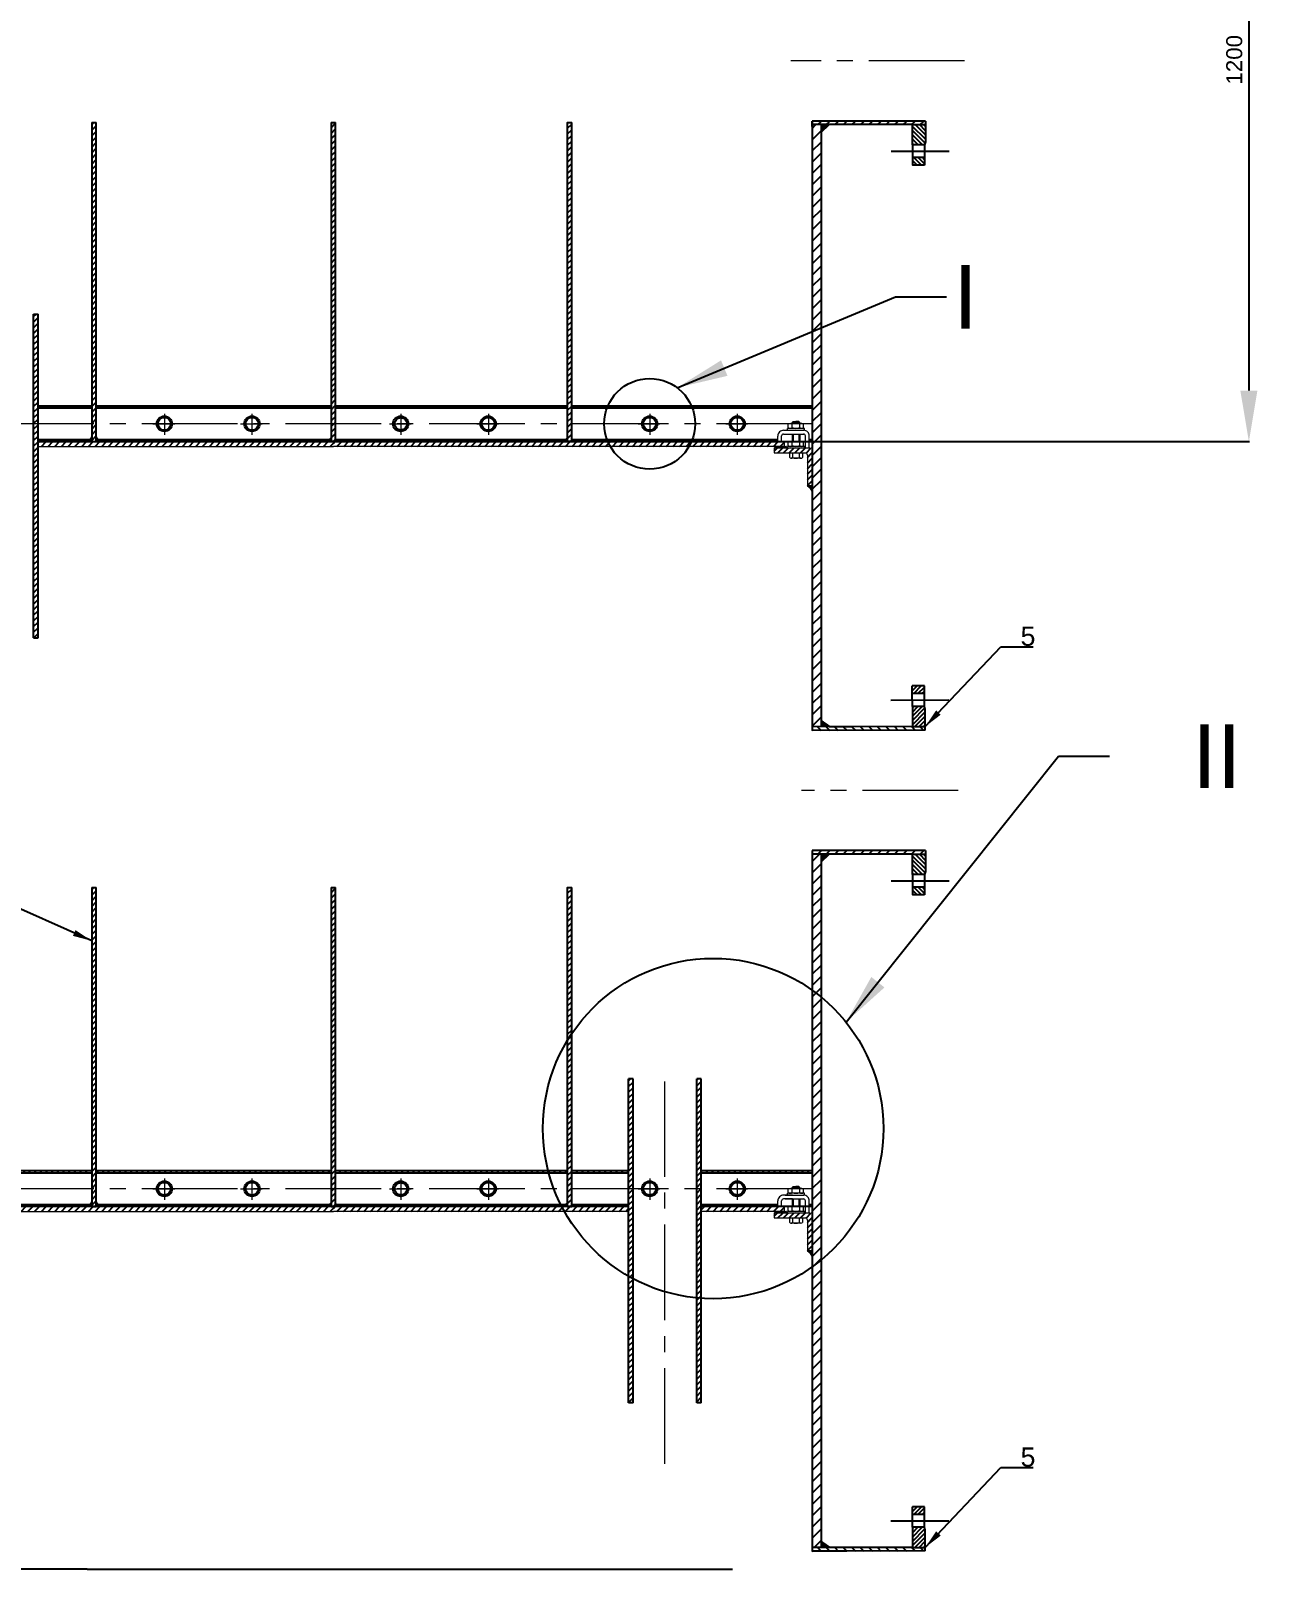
# Model space of a CAD drawing. Header units: inches. Extents: x 102447 to 288095, y 37526 to 105682.
# Drawn here: x 131562 to 133513, y 84221 to 86632 of the extents above; entities that cross this region are included whole.
import ezdxf

# ---------------------------------------------------------------- set-up
doc = ezdxf.new("R2010")
doc.units = ezdxf.units.IN
doc.header["$LTSCALE"] = 200
doc.header["$MEASUREMENT"] = 0
doc.linetypes.add('ACAD_ISO04W100', pattern=[30, 24, -3, 0, -3])
doc.linetypes.add('CENTER2', pattern=[1.125, 0.75, -0.125, 0.125, -0.125])
for name, color, linetype in [('d', 6, 'Continuous'), ('EQUIP', 3, 'Continuous'), ('Layer1', 5, 'ACAD_ISO04W100')]:
    doc.layers.add(name, color=color, linetype=linetype)
for name, color, linetype, lineweight in [('KI HIEU', 40, 'Continuous', 25), ('name', 80, 'Continuous', 25), ('tam', 211, 'CENTER2', 18)]:
    doc.layers.add(name, color=color, linetype=linetype, lineweight=lineweight)
doc.styles.get("Standard").update_dxf_attribs({"font": 'Font - TrueType - Arial.ttf'})
doc.dimstyles.new('ISO-25', dxfattribs={"dimtxt": 100, "dimasz": 80, "dimexe": 1.25, "dimexo": 0.625, "dimgap": 10, "dimtad": 1, "dimtoh": 1, "dimdec": 0, "dimtxsty": 'Standard', "dimcen": 2.5, "dimadec": 0, "dimazin": 0, "dimtfac": 1, "dimtdec": 0, "dimtmove": 0, "dimatfit": 3, "dimfxl": 1, "dimarcsym": 0})
doc.dimstyles.get("Standard").update_dxf_attribs({"dimtxt": 30, "dimasz": 30, "dimexe": 0.18, "dimexo": 0.0625, "dimgap": 1, "dimtad": 1, "dimtoh": 1, "dimdec": 0, "dimzin": 0, "dimdsep": 46, "dimtxsty": 'Standard', "dimcen": 0.09, "dimadec": 0, "dimazin": 0, "dimtfac": 1, "dimtdec": 0, "dimtofl": 0, "dimtmove": 0, "dimatfit": 3, "dimfxl": 1, "dimtolj": 1, "dimtzin": 0, "dimarcsym": 0})
pattern_1 = [(45, (80692.938, 69231.912), (-5.2614979, 5.2614979), [])]
pattern_2 = [(45, (80692.938, 68032.984), (-5.2614979, 5.2614979), [])]
pattern_3 = [(45, (-22867.8104, 1152.9185), (-4.41941738, 4.41941738), [])]
pattern_4 = [(315, (117763.874, 130060.0634), (3.3410512, 3.3410512), [])]
pattern_5 = [(315, (117763.838, 128916.481), (3.3410512, 3.3410512), [])]
pattern_6 = [(45.138745, (117869.16, 41929.5117), (3.34913193, -3.33295084), [])]
pattern_7 = [(45.138745, (117869.204, 40643.0016), (3.34913193, -3.33295084), [])]

# ---------------------------------------------------------------- blocks, each defined once
blk = doc.blocks.new('*D58')
at = {"color": 0, "lineweight": -2, "transparency": 16777216}
for p, q in [((132709.2, 87185), (133471, 87185)), ((133469.8, 87105), (133469.8, 86068)), ((132686.4, 85988), (133471, 85988))]:
    blk.add_line(p, q, dxfattribs=at)
at = {"color": 0, "transparency": 16777216}
for points in [[(133456.4, 87105), (133483.1, 87105), (133469.8, 87185)], [(133456.4, 86068), (133483.1, 86068), (133469.8, 85988)]]:
    blk.add_solid(points, dxfattribs=at)
at = {"layer": 'Defpoints', "color": 0, "transparency": 16777216}
for p in [(132708.6, 87185), (132685.8, 85988), (133469.8, 85988)]:
    blk.add_point(p, dxfattribs=at)
at = {"color": 0, "transparency": 16777216, "insert": (133447, 86586.5), "char_height": 100, "attachment_point": 5, "rotation": 90}
blk.add_mtext('{\\H0.25x;1200}', dxfattribs=at)
blk = doc.blocks.new('*D80')
at = {"layer": 'Defpoints', "color": 0, "transparency": 16777216}
for p in [(130614.5, 90011.5), (131933.4, 90011.5), (131271.5, 82674.2)]:
    blk.add_point(p, dxfattribs=at)
at = {"layer": 'EQUIP', "color": 0, "lineweight": -2, "transparency": 16777216}
for p, q in [((131933.3, 90011.5), (130614.3, 90011.5)), ((130614.5, 82704.2), (130614.5, 89981.5)), ((131271.4, 82674.2), (130614.3, 82674.2))]:
    blk.add_line(p, q, dxfattribs=at)
at = {"layer": 'EQUIP', "color": 0, "transparency": 16777216}
for points in [[(130609.5, 89981.5), (130619.5, 89981.5), (130614.5, 90011.5)], [(130609.5, 82704.2), (130619.5, 82704.2), (130614.5, 82674.2)]]:
    blk.add_solid(points, dxfattribs=at)
at = {"layer": 'EQUIP', "color": 0, "transparency": 16777216, "insert": (130598.2, 86342.8), "char_height": 30, "attachment_point": 5, "rotation": 90}
blk.add_mtext('\\A1;7000', dxfattribs=at)

msp = doc.modelspace()

# ---------------------------------------------------------------- hatches: boundary and pattern name
h = msp.add_hatch()
h.set_pattern_fill('ANSI31', color=256, scale=50)
h.set_pattern_definition(pattern_3)
h.paths.add_polyline_path([(131573, 88483.4), (131573, 88691), (131566, 88691), (131566, 88083.5), (131573, 88083.5)])
h.paths.add_polyline_path([(131466, 88691), (131459, 88691), (131459, 88083.5), (131466, 88083.5)])
h.paths.add_polyline_path([(132505, 87220.4), (132498, 87220.4), (132498, 86885), (132505, 86885)])
h.paths.add_polyline_path([(132612, 87220.4), (132605, 87220.4), (132605, 86885), (132612, 86885)])
h.paths.add_polyline_path([(131573, 86015.9), (131566, 86015.9), (131566, 85680.6), (131573, 85680.6)])
h.paths.add_polyline_path([(131466, 86015.9), (131459, 86015.9), (131459, 85680.6), (131466, 85680.6)])
h.paths.add_polyline_path([(132505, 84817), (132498, 84817), (132498, 84709.8, 0.008634), (132505, 84707.7)])
h.paths.add_polyline_path([(132612, 84817), (132605, 84817), (132605, 84704.3, 0.008482), (132612, 84705.9)])
h.paths.add_polyline_path([(132612, 84705.9, -0.008482), (132605, 84704.3), (132605, 84481.6), (132612, 84481.6)])
h.paths.add_polyline_path([(132505, 84707.7, -0.008634), (132498, 84709.8), (132498, 84481.6), (132505, 84481.6)])
h.paths.add_polyline_path([(131466, 86188), (131459, 86188), (131459, 86015.9), (131466, 86015.9)])
h.paths.add_polyline_path([(131573, 86188), (131566, 86188), (131566, 86015.9), (131573, 86015.9)])
h.paths.add_polyline_path([(132612, 84989.1), (132605, 84989.1), (132605, 84817), (132612, 84817)])
h.paths.add_polyline_path([(132505, 84989.1), (132498, 84989.1), (132498, 84817), (132505, 84817)])
h.paths.add_polyline_path([(132505, 87392.5), (132498, 87392.5), (132498, 87220.4), (132505, 87220.4)])
h.paths.add_polyline_path([(132612, 87392.5), (132605, 87392.5), (132605, 87220.4), (132612, 87220.4)])
h = msp.add_hatch()
h.set_pattern_fill('ANSI31', color=256, scale=100)
h.set_pattern_definition([(45, (238.674, 0), (-8.8388348, 8.8388348), [])])
edge = h.paths.add_edge_path()
edge.add_ellipse((132035.5, 83524.4), major_axis=(-764, 0), ratio=0.459033, start_angle=93.0217, end_angle=158.1054)
edge.add_ellipse((132035.5, 83524.4), major_axis=(-764, 0), ratio=0.459033, start_angle=158.1054, end_angle=180)
edge.add_line((132799.6, 83524.4), (132799.6, 83577.8))
edge.add_line((132799.6, 83577.8), (132785.5, 83577.8))
edge.add_line((132785.5, 83577.8), (132785.5, 83524.4))
edge.add_ellipse((132035.5, 83524.4), major_axis=(-750, 0), ratio=0.448936, start_angle=93.0815, end_angle=180, ccw=False)
edge.add_line((132075.8, 83188.2), (132075.8, 83174.2))
edge = h.paths.add_edge_path()
edge.add_ellipse((132035.5, 83524.4), major_axis=(-750, 0), ratio=0.448936, start_angle=0, end_angle=86.9185, ccw=False)
edge.add_line((131285.4, 83524.4), (131285.4, 83577.8))
edge.add_line((131285.4, 83577.8), (131271.5, 83577.8))
edge.add_line((131271.5, 83577.8), (131271.5, 83524.4))
edge.add_ellipse((132035.5, 83524.4), major_axis=(-764, 0), ratio=0.459033, start_angle=0, end_angle=21.8946)
edge.add_ellipse((132035.5, 83524.4), major_axis=(-764, 0), ratio=0.459033, start_angle=21.8946, end_angle=54.7411)
edge.add_ellipse((132035.5, 83524.4), major_axis=(-764, 0), ratio=0.459033, start_angle=54.7411, end_angle=86.9717)
edge.add_line((131995.2, 83174.2), (131995.2, 83188.2))
h.paths.add_polyline_path([(132799.6, 84054.7), (132785.5, 84054.7), (132785.5, 83619.4), (132785.5, 83585.2), (132799.6, 83585.2)])
h.paths.add_polyline_path([(131285.4, 84789.1), (131271.5, 84789.1), (131271.5, 84260.8), (131285.4, 84260.8)])
edge = h.paths.add_edge_path()
edge.add_arc((132630.5, 84911.4), 266.7, 305.5366, 309.3315, ccw=False)
edge.add_line((132785.5, 84694.4), (132785.5, 84254.5))
edge.add_line((132785.5, 84254.5), (132799.6, 84254.6))
edge.add_line((132799.6, 84254.6), (132799.6, 84705.1))
edge = h.paths.add_edge_path()
edge.add_arc((132630.5, 84911.4), 266.7, 50.6685, 54.4588)
edge.add_line((132785.6, 85128.5), (132785.5, 84694.4))
edge.add_arc((132630.5, 84911.4), 266.7, 305.5366, 309.3315)
edge.add_line((132799.6, 84705.1), (132799.6, 85117.7))
edge = h.paths.add_edge_path()
edge.add_line((132799.6, 85341.2), (132785.6, 85341.2))
edge.add_line((132785.6, 85341.2), (132785.6, 85128.5))
edge.add_arc((132630.5, 84911.4), 266.7, 50.6685, 54.4588, ccw=False)
edge.add_line((132799.6, 85117.7), (132799.6, 85341.2))
h.paths.add_polyline_path([(132799.6, 86484.8), (132785.6, 86484.8), (132785.6, 85541), (132799.6, 85541.1)])
h.paths.add_polyline_path([(131285.4, 85988), (131271.5, 85988), (131271.5, 84844.9), (131285.4, 84844.9)])
h.paths.add_polyline_path([(131285.4, 87192.5), (131271.5, 87192.5), (131271.5, 86043.8), (131285.4, 86043.8)])
h.paths.add_polyline_path([(131271.5, 83689.8), (131285.4, 83689.8), (131285.4, 83710.8), (131271.5, 83710.8)])
h.paths.add_polyline_path([(131285.4, 83609.2), (131271.5, 83609.2), (131271.5, 83585.2), (131285.4, 83585.2)])
h.paths.add_polyline_path([(131271.5, 84232.4), (131285.4, 84232.4), (131285.4, 84260.8), (131271.5, 84260.8)])
h.paths.add_polyline_path([(131285.4, 84169.4), (131271.5, 84169.4), (131271.5, 83710.8), (131285.4, 83710.8)])
h = msp.add_hatch()
h.set_pattern_fill('ANSI31', color=6, scale=50)
h.set_pattern_definition([(45, (-22867.8104, -51.546), (-4.41941738, 4.41941738), [])])
h.paths.add_polyline_path([(132409, 86488), (132402, 86488), (132402, 85988), (132409, 85988)])
h.paths.add_polyline_path([(132039.1, 86488), (132032.1, 86488), (132032.1, 85988), (132039.1, 85988)])
h.paths.add_polyline_path([(131664, 86488), (131657, 86488), (131657, 85988), (131664, 85988)])
at = {"linetype": 'Continuous'}
for points in [[(132799.7, 86473.2), (132812.5, 86484.8), (132799.6, 86484.8)], [(132799.6, 85552.5), (132799.5, 85541.1), (132816.2, 85541)], [(132799.6, 85329.6), (132812.5, 85341.2), (132799.5, 85341.2)], [(132799.7, 84266), (132799.6, 84254.6), (132816.2, 84254.5)]]:
    msp.add_hatch(color=0, dxfattribs=at).paths.add_polyline_path(points)
h = msp.add_hatch()
h.set_pattern_fill('ANSI31', color=3, scale=50)
h.set_pattern_definition(pattern_3)
h.paths.add_polyline_path([(131162.4, 85988), (131147.5, 85988), (131147.5, 85966.3), (131148.7, 85961.3), (131162.4, 85961.3)])
h.paths.add_polyline_path([(131162.4, 85946.5), (131148.7, 85946.5), (131148.7, 85935.3), (131162.4, 85935.3)])
h.paths.add_polyline_path([(131162.4, 86096.5), (131148.7, 86096.5), (131148.7, 86085.4), (131162.4, 86085.4)])
h.paths.add_polyline_path([(131162.4, 86070.5), (131148.7, 86070.5), (131147.5, 86065.5), (131147.5, 86043.8), (131162.4, 86043.8)])
h.paths.add_polyline_path([(131459, 86043.8), (131162.4, 86043.8), (131147.5, 86043.8), (131147.5, 86040.7), (131459, 86040.7)])
h.paths.add_polyline_path([(131290, 85991.1), (131147.5, 85991.1), (131147.5, 85988), (131162.4, 85988), (131290, 85988)])
h.paths.add_polyline_path([(131459, 85991.1), (131339.3, 85991.1), (131339.3, 85988), (131459, 85988)])
h.paths.add_polyline_path([(131657, 86043.8), (131573, 86043.8), (131573, 86040.7), (131657, 86040.7)])
h.paths.add_polyline_path([(131654.1, 85991.1), (131573, 85991.1), (131573, 85988), (131649.3, 85988, 0.1066)])
h.paths.add_polyline_path([(132032.1, 86043.8), (131664, 86043.8), (131664, 86040.7), (132032.1, 86040.7)])
h.paths.add_polyline_path([(132032.1, 85991.1), (131666.9, 85991.1, 0.1066), (131671.7, 85988), (132032.1, 85988)])
h.paths.add_polyline_path([(132402, 86043.8), (132039.1, 86043.8), (132039.1, 86040.7), (132402, 86040.7)])
h.paths.add_polyline_path([(132402, 85991.1), (132039.1, 85991.1), (132039.1, 85988), (132402, 85988)])
h.paths.add_polyline_path([(132596.5, 86043.8), (132465.8, 86043.8, 0.011746), (132464.5, 86040.7), (132597.7, 86040.7, 0.011746)])
h.paths.add_polyline_path([(132465.8, 86043.8), (132409, 86043.8), (132409, 86040.7), (132464.5, 86040.7, -0.011746)])
h.paths.add_polyline_path([(132785.6, 86043.8), (132612, 86043.8), (132596.5, 86043.8, -0.011746), (132597.7, 86040.7), (132612, 86040.7), (132785.6, 86040.7)])
h.paths.add_polyline_path([(132731.9, 85991.1), (132597.7, 85991.1, -0.011746), (132596.5, 85988), (132731.9, 85988)])
h.paths.add_polyline_path([(132597.7, 85991.1), (132498, 85991.1), (132464.5, 85991.1, 0.011746), (132465.8, 85988), (132596.5, 85988, 0.011746)])
h.paths.add_polyline_path([(132464.5, 85991.1), (132409, 85991.1), (132409, 85988), (132465.8, 85988, -0.011746)])
h.paths.add_polyline_path([(132785.6, 85991.1), (132781.1, 85991.1), (132781.1, 85988), (132785.6, 85988)])
h.paths.add_polyline_path([(132785.6, 84844.9), (132762.7, 84844.9, -0.00387), (132761.7, 84841.8), (132785.6, 84841.8)])
h.paths.add_polyline_path([(132762.7, 84844.9), (132612, 84844.9), (132612, 84841.8), (132761.7, 84841.8, 0.00387)])
h.paths.add_polyline_path([(132785.6, 84792.2), (132781.1, 84792.2), (132781.1, 84789.1), (132785.6, 84789.1)])
h.paths.add_polyline_path([(132731.9, 84792.2), (132612, 84792.2), (132612, 84789.1), (132731.9, 84789.1)])
h.paths.add_polyline_path([(132498, 84844.9), (132409, 84844.9), (132409, 84841.8), (132498, 84841.8)])
h.paths.add_polyline_path([(132498, 84792.2), (132409, 84792.2), (132409, 84789.1), (132498, 84789.1)])
h.paths.add_polyline_path([(132402, 84792.2), (132387.2, 84792.2, 0.004464), (132389.4, 84789.1), (132402, 84789.1)])
h.paths.add_polyline_path([(132402, 84844.9), (132361.2, 84844.9, 0.00387), (132362.2, 84841.8), (132402, 84841.8)])
h.paths.add_polyline_path([(132361.2, 84844.9), (132039.1, 84844.9), (132039.1, 84841.8), (132362.2, 84841.8, -0.00387)])
h.paths.add_polyline_path([(132387.2, 84792.2), (132039.1, 84792.2), (132039.1, 84789.1), (132389.4, 84789.1, -0.004464)])
h.paths.add_polyline_path([(132032.1, 84844.9), (131664, 84844.9), (131664, 84841.8), (132032.1, 84841.8)])
h.paths.add_polyline_path([(132032.1, 84792.2), (131666.9, 84792.2, 0.1066), (131671.7, 84789.1), (132032.1, 84789.1)])
h.paths.add_polyline_path([(131657, 84844.9), (131162.4, 84844.9), (131147.5, 84844.9), (131147.5, 84841.8), (131657, 84841.8)])
h.paths.add_polyline_path([(131654.1, 84792.2), (131339.3, 84792.2), (131339.3, 84789.1), (131343.6, 84789.1), (131649.3, 84789.1, 0.1066)])
h.paths.add_polyline_path([(131290, 84792.2), (131147.5, 84792.2), (131147.5, 84789.1), (131290, 84789.1)])
h.paths.add_polyline_path([(131162.4, 84871.6), (131148.7, 84871.6), (131147.5, 84866.6), (131147.5, 84844.9), (131162.4, 84844.9)])
h.paths.add_polyline_path([(131162.4, 84789.1), (131147.5, 84789.1), (131147.5, 84767.4), (131148.7, 84762.4), (131162.4, 84762.4)])
h.paths.add_polyline_path([(131162.4, 84747.5), (131148.7, 84747.5), (131148.7, 84736.4), (131162.4, 84736.4)])
h.paths.add_polyline_path([(131162.4, 84897.6), (131148.7, 84897.6), (131148.7, 84886.4), (131162.4, 84886.4)])
at = {"linetype": 'Continuous', "lineweight": 9}
h = msp.add_hatch(color=0, dxfattribs=at)
edge = h.paths.add_edge_path()
edge.add_line((131657, 85988), (131657, 85995.5))
edge.add_arc((131644.5, 86000.6), 13.5, -69.1892, -22.588, ccw=False)
edge.add_line((131649.3, 85988), (131657, 85988))
h = msp.add_hatch(color=0, dxfattribs=at)
edge = h.paths.add_edge_path()
edge.add_line((131664, 85988), (131664, 85995.5))
edge.add_arc((131676.5, 86000.6), 13.5, 562.588, 609.1892)
edge.add_line((131671.7, 85988), (131664, 85988))
h = msp.add_hatch(color=0, dxfattribs=at)
edge = h.paths.add_edge_path()
edge.add_line((132032.1, 85988), (132032.1, 85995.5))
edge.add_arc((132019.6, 86000.6), 13.5, -69.1892, -22.588, ccw=False)
edge.add_line((132024.4, 85988), (132032.1, 85988))
h = msp.add_hatch(color=0, dxfattribs=at)
edge = h.paths.add_edge_path()
edge.add_line((132039.1, 85988), (132039.1, 85995.5))
edge.add_arc((132051.5, 86000.6), 13.5, 562.588, 609.1892)
edge.add_line((132046.7, 85988), (132039.1, 85988))
h = msp.add_hatch(color=0, dxfattribs=at)
edge = h.paths.add_edge_path()
edge.add_line((132402, 85988), (132402, 85995.5))
edge.add_arc((132389.5, 86000.6), 13.5, -69.1892, -22.588, ccw=False)
edge.add_line((132394.3, 85988), (132402, 85988))
h = msp.add_hatch(color=0, dxfattribs=at)
edge = h.paths.add_edge_path()
edge.add_line((132409, 85988), (132409, 85995.5))
edge.add_arc((132421.5, 86000.6), 13.5, 562.588, 609.1892)
edge.add_line((132416.7, 85988), (132409, 85988))
h = msp.add_hatch(dxfattribs=at)
h.set_pattern_fill('EARTH', color=0, scale=5.952705, style=0)
h.set_pattern_definition([(180, (137058.7397, 85822.3665), (-1.48817634, 1.48817634), [1.4881763, -1.4881763]), (180, (137058.7397, 85822.9245), (-1.48817634, 1.48817634), [1.4881763, -1.4881763]), (180, (137058.7397, 85823.4826), (-1.48817634, 1.48817634), [1.4881763, -1.4881763]), (90, (137058.5537, 85823.6686), (1.48817634, 1.48817634), [1.4881763, -1.4881763]), (90, (137057.9956, 85823.6686), (1.48817634, 1.48817634), [1.4881763, -1.4881763]), (90, (137057.4375, 85823.6686), (1.48817634, 1.48817634), [1.4881763, -1.4881763])])
edge = h.paths.add_edge_path()
edge.add_line((132745.4, 85977.6), (132745.4, 85980.6))
edge.add_line((132745.4, 85980.6), (132727.5, 85980.6))
edge.add_line((132727.5, 85977.6), (132727.5, 85980.6))
edge.add_line((132782.6, 85977.6), (132726, 85977.6))
h = msp.add_hatch()
h.set_pattern_fill('ANSI31', color=6, scale=50)
h.set_pattern_definition([(45, (-22867.8104, -1658.987), (-4.41941738, 4.41941738), [])])
h.paths.add_polyline_path([(132785.6, 85977.6), (132782.6, 85977.6), (132726, 85977.6), (132726, 85970.2), (132774.7, 85970.2, -0.500433), (132778.1, 85966.8), (132778.1, 85918.1), (132785.6, 85918.1)])
for points in [[(132782.6, 85977.6), (132785.6, 85980.6), (132785.6, 85977.6)], [(132782.6, 84778.7), (132785.6, 84781.6), (132785.6, 84778.7)]]:
    msp.add_hatch(color=0, dxfattribs=at).paths.add_polyline_path(points)
h = msp.add_hatch(color=0, dxfattribs=at)
edge = h.paths.add_edge_path()
edge.add_line((132785.6, 85918.1), (132778.1, 85918.1))
edge.add_arc((132772.9, 85905.6), 13.5, 20.8108, 67.412, ccw=False)
edge.add_line((132785.6, 85910.4), (132785.6, 85918.1))
h = msp.add_hatch()
h.set_pattern_fill('ANSI31', color=6, scale=50)
h.set_pattern_definition([(45, (-22867.8104, -1250.474), (-4.41941738, 4.41941738), [])])
h.paths.add_polyline_path([(131664, 85289.1), (131657, 85289.1), (131657, 84789.1), (131664, 84789.1)])
h.paths.add_polyline_path([(132039.1, 85289.1), (132032.1, 85289.1), (132032.1, 84789.1), (132039.1, 84789.1)])
h.paths.add_polyline_path([(132409, 85289.1), (132402, 85289.1), (132402, 84789.1), (132409, 84789.1)])
h = msp.add_hatch(color=0, dxfattribs=at)
edge = h.paths.add_edge_path()
edge.add_line((131657, 84789.1), (131657, 84796.5))
edge.add_arc((131644.5, 84801.7), 13.5, -69.1892, -22.588, ccw=False)
edge.add_line((131649.3, 84789.1), (131657, 84789.1))
h = msp.add_hatch(color=0, dxfattribs=at)
edge = h.paths.add_edge_path()
edge.add_line((131664, 84789.1), (131664, 84796.5))
edge.add_arc((131676.5, 84801.7), 13.5, 562.588, 609.1892)
edge.add_line((131671.7, 84789.1), (131664, 84789.1))
h = msp.add_hatch(color=0, dxfattribs=at)
edge = h.paths.add_edge_path()
edge.add_line((132032.1, 84789.1), (132032.1, 84796.5))
edge.add_arc((132019.6, 84801.7), 13.5, -69.1892, -22.588, ccw=False)
edge.add_line((132024.4, 84789.1), (132032.1, 84789.1))
h = msp.add_hatch(color=0, dxfattribs=at)
edge = h.paths.add_edge_path()
edge.add_line((132039.1, 84789.1), (132039.1, 84796.5))
edge.add_arc((132051.5, 84801.7), 13.5, 562.588, 609.1892)
edge.add_line((132046.7, 84789.1), (132039.1, 84789.1))
h = msp.add_hatch(color=0, dxfattribs=at)
edge = h.paths.add_edge_path()
edge.add_line((132402, 84789.1), (132402, 84796.5))
edge.add_arc((132389.5, 84801.7), 13.5, -69.1892, -22.588, ccw=False)
edge.add_line((132394.3, 84789.1), (132402, 84789.1))
h = msp.add_hatch(color=0, dxfattribs=at)
edge = h.paths.add_edge_path()
edge.add_line((132409, 84789.1), (132409, 84796.5))
edge.add_arc((132421.5, 84801.7), 13.5, 562.588, 609.1892)
edge.add_line((132416.7, 84789.1), (132409, 84789.1))
h = msp.add_hatch(dxfattribs=at)
h.set_pattern_fill('EARTH', color=0, scale=5.952705, style=0)
h.set_pattern_definition([(180, (137058.7397, 84623.4384), (-1.48817634, 1.48817634), [1.4881763, -1.4881763]), (180, (137058.7397, 84623.9965), (-1.48817634, 1.48817634), [1.4881763, -1.4881763]), (180, (137058.7397, 84624.5545), (-1.48817634, 1.48817634), [1.4881763, -1.4881763]), (90, (137058.5537, 84624.7405), (1.48817634, 1.48817634), [1.4881763, -1.4881763]), (90, (137057.9956, 84624.7405), (1.48817634, 1.48817634), [1.4881763, -1.4881763]), (90, (137057.4375, 84624.7405), (1.48817634, 1.48817634), [1.4881763, -1.4881763])])
edge = h.paths.add_edge_path()
edge.add_line((132745.4, 84778.7), (132745.4, 84781.6))
edge.add_line((132745.4, 84781.6), (132727.5, 84781.6))
edge.add_line((132727.5, 84778.7), (132727.5, 84781.6))
edge.add_line((132782.6, 84778.7), (132726, 84778.7))
h = msp.add_hatch()
h.set_pattern_fill('ANSI31', color=6, scale=50)
h.set_pattern_definition([(45, (-22867.8104, -2857.915), (-4.41941738, 4.41941738), [])])
h.paths.add_polyline_path([(132785.6, 84778.7), (132782.6, 84778.7), (132726, 84778.7), (132726, 84771.2), (132774.7, 84771.2, -0.500433), (132778.1, 84767.9), (132778.1, 84719.1), (132785.6, 84719.1)])
h = msp.add_hatch(color=0, dxfattribs=at)
edge = h.paths.add_edge_path()
edge.add_line((132785.6, 84719.1), (132778.1, 84719.1))
edge.add_arc((132772.9, 84706.7), 13.5, 20.8108, 67.412, ccw=False)
edge.add_line((132785.6, 84711.5), (132785.6, 84719.1))
at = {"layer": 'd', "linetype": 'ByBlock'}
h = msp.add_hatch(dxfattribs=at)
h.set_pattern_fill('ANSI31', color=256, scale=75.599358, style=0)
h.set_pattern_definition([(45, (117767.654, 130060.063), (-6.6821024, 6.6821024), [])])
h.paths.add_polyline_path([(132942.9, 86484.8), (132837.3, 86484.8), (132812.5, 86484.8), (132785.7, 86484.8), (132785.7, 86490.5), (132837.3, 86490.5), (132963.1, 86490.5), (132963.1, 86484.8)])
edge = h.paths.add_edge_path(flags=16)
edge.add_line((132785.7, 86484.8), (132812.5, 86484.8))
at = {"layer": 'd'}
h = msp.add_hatch(dxfattribs=at)
h.set_pattern_fill('ANSI31', color=256, scale=37.799679, angle=-90, style=0)
h.set_pattern_definition(pattern_4)
h.paths.add_polyline_path([(132942.9, 86453.3), (132942.9, 86484.8), (132963.1, 86484.8), (132963.1, 86457.7), (132961.8, 86453.3)])
h = msp.add_hatch(dxfattribs=at)
h.set_pattern_fill('ANSI31', color=256, scale=37.799679, angle=-90, style=0)
h.set_pattern_definition(pattern_4)
h.paths.add_polyline_path([(132942.9, 86433.1), (132942.9, 86421.2), (132961.8, 86421.2), (132961.8, 86433.1)])
at = {"layer": 'd', "linetype": 'ByBlock'}
h = msp.add_hatch(dxfattribs=at)
h.set_pattern_fill('ANSI31', color=256, scale=59.527054, style=0)
h.set_pattern_definition(pattern_1)
edge = h.paths.add_edge_path()
edge.add_line((131328.8, 85988), (131328.7, 85988))
h.paths.add_polyline_path([(131459, 85980.6), (131459, 85988), (131328.7, 85988), (131328.7, 85980.6)])
h.paths.add_polyline_path([(131573, 85988), (131573, 85980.6), (132035.6, 85980.6), (132035.6, 85988)])
h = msp.add_hatch(dxfattribs=at)
h.set_pattern_fill('ANSI31', color=256, scale=59.527054, style=0)
h.set_pattern_definition(pattern_1)
edge = h.paths.add_edge_path()
edge.add_line((132742.3, 85988), (132742.4, 85988))
h.paths.add_polyline_path([(132035.6, 85988), (132035.6, 85980.6), (132742.4, 85980.6), (132742.4, 85988)])
at = {"layer": 'd'}
h = msp.add_hatch(dxfattribs=at)
h.set_pattern_fill('ANSI31', color=256, scale=37.799679, angle=-90, style=0)
h.set_pattern_definition(pattern_6)
h.paths.add_polyline_path([(132942.5, 85593.1), (132942.5, 85605), (132961.4, 85605.1), (132961.4, 85593.1)])
h = msp.add_hatch(dxfattribs=at)
h.set_pattern_fill('ANSI31', color=256, scale=37.799679, angle=-90, style=0)
h.set_pattern_definition(pattern_6)
h.paths.add_polyline_path([(132942.6, 85572.9), (132942.7, 85541.4), (132962.8, 85541.5), (132962.8, 85568.5), (132961.5, 85573)])
at = {"layer": 'd', "linetype": 'ByBlock'}
h = msp.add_hatch(dxfattribs=at)
h.set_pattern_fill('ANSI31', color=256, scale=75.599358, style=0)
h.set_pattern_definition([(315.138745, (117872.94, 41929.521), (-6.6659017, -6.6982639), [])])
h.paths.add_polyline_path([(132942.7, 85541.4), (132837.1, 85541.2), (132812.2, 85541.1), (132785.6, 85541), (132785.6, 85535.4), (132837.1, 85535.5), (132962.8, 85535.8), (132962.8, 85541.5)])
edge = h.paths.add_edge_path(flags=17)
edge.add_line((132785.6, 85541), (132812.2, 85541.1))
h = msp.add_hatch(dxfattribs=at)
h.set_pattern_fill('ANSI31', color=256, scale=75.599358, style=0)
h.set_pattern_definition([(45, (117767.618, 128916.481), (-6.6821024, 6.6821024), [])])
h.paths.add_polyline_path([(132942.9, 85341.2), (132837.3, 85341.2), (132812.5, 85341.2), (132785.6, 85341.2), (132785.6, 85346.9), (132837.3, 85346.9), (132963.1, 85346.9), (132963.1, 85341.2)])
edge = h.paths.add_edge_path(flags=16)
edge.add_line((132785.6, 85341.2), (132812.5, 85341.2))
at = {"layer": 'd'}
h = msp.add_hatch(dxfattribs=at)
h.set_pattern_fill('ANSI31', color=256, scale=37.799679, angle=-90, style=0)
h.set_pattern_definition(pattern_5)
h.paths.add_polyline_path([(132942.9, 85309.7), (132942.9, 85341.2), (132963.1, 85341.2), (132963.1, 85314.1), (132961.8, 85309.7)])
h = msp.add_hatch(dxfattribs=at)
h.set_pattern_fill('ANSI31', color=256, scale=37.799679, angle=-90, style=0)
h.set_pattern_definition(pattern_5)
h.paths.add_polyline_path([(132942.9, 85289.6), (132942.9, 85277.6), (132961.8, 85277.6), (132961.8, 85289.6)])
at = {"layer": 'd', "linetype": 'ByBlock'}
h = msp.add_hatch(dxfattribs=at)
h.set_pattern_fill('ANSI31', color=256, scale=59.527054, style=0)
h.set_pattern_definition(pattern_2)
edge = h.paths.add_edge_path()
edge.add_line((131328.8, 84789.1), (131328.7, 84789.1))
h.paths.add_polyline_path([(132035.6, 84789.1), (132035.6, 84781.6), (131328.7, 84781.6), (131328.7, 84789.1)])
h = msp.add_hatch(dxfattribs=at)
h.set_pattern_fill('ANSI31', color=256, scale=59.527054, style=0)
h.set_pattern_definition(pattern_2)
edge = h.paths.add_edge_path()
edge.add_line((132742.3, 84789.1), (132742.4, 84789.1))
h.paths.add_polyline_path([(132498, 84781.6), (132498, 84789.1), (132035.6, 84789.1), (132035.6, 84781.6)])
h.paths.add_polyline_path([(132612, 84789.1), (132612, 84781.6), (132742.4, 84781.6), (132742.4, 84789.1)])
at = {"layer": 'd'}
h = msp.add_hatch(dxfattribs=at)
h.set_pattern_fill('ANSI31', color=256, scale=37.799679, angle=-90, style=0)
h.set_pattern_definition(pattern_7)
h.paths.add_polyline_path([(132942.6, 84306.6), (132942.6, 84318.5), (132961.5, 84318.6), (132961.5, 84306.6)])
h = msp.add_hatch(dxfattribs=at)
h.set_pattern_fill('ANSI31', color=256, scale=37.799679, angle=-90, style=0)
h.set_pattern_definition(pattern_7)
h.paths.add_polyline_path([(132942.6, 84286.4), (132942.7, 84254.9), (132962.9, 84254.9), (132962.8, 84282), (132961.5, 84286.4)])
at = {"layer": 'd', "linetype": 'ByBlock'}
h = msp.add_hatch(dxfattribs=at)
h.set_pattern_fill('ANSI31', color=256, scale=75.599358, style=0)
h.set_pattern_definition([(315.138745, (117872.984, 40643.011), (-6.6659017, -6.6982639), [])])
h.paths.add_polyline_path([(132942.7, 84254.9), (132837.1, 84254.6), (132812.3, 84254.6), (132785.7, 84254.5), (132785.7, 84248.8), (132837.1, 84249), (132962.9, 84249.3), (132962.9, 84254.9)])
edge = h.paths.add_edge_path(flags=17)
edge.add_line((132785.7, 84254.5), (132812.3, 84254.6))

# ---------------------------------------------------------------- linework, layer by layer
for p, q in [((131657, 86488), (131657, 85988)), ((131657, 86488), (131664, 86488)), ((131664, 85988), (131664, 86488)), ((132032.1, 86488), (132032.1, 85988)), ((132032.1, 86488), (132039.1, 86488)), ((132039.1, 85988), (132039.1, 86488)), ((132402, 86488), (132402, 85988)), ((132402, 86488), (132409, 86488)), ((132409, 85988), (132409, 86488)), ((132799.6, 86484.8), (132799.6, 85541.1)), ((131566, 85680.6), (131566, 86188)), ((131566, 86188), (131573, 86188)), ((131573, 85680.6), (131573, 86188)), ((131657, 85988), (131664, 85988)), ((132039.1, 85988), (132032.1, 85988)), ((132032.1, 85988), (132039.1, 85988)), ((132402, 85988), (132039.1, 85988)), ((132409, 85988), (132402, 85988)), ((132402, 85988), (132409, 85988)), ((131566, 85680.6), (131573, 85680.6)), ((132799.6, 85341.2), (132799.6, 84254.6)), ((131657, 85289.1), (131664, 85289.1)), ((131657, 85289.1), (131657, 84789.1)), ((131664, 84789.1), (131664, 85289.1)), ((132032.1, 85289.1), (132032.1, 84789.1)), ((132032.1, 85289.1), (132039.1, 85289.1)), ((132039.1, 84789.1), (132039.1, 85289.1)), ((132402, 85289.1), (132402, 84789.1)), ((132402, 85289.1), (132409, 85289.1)), ((132409, 84789.1), (132409, 85289.1)), ((132498, 84481.6), (132498, 84989.1)), ((132505, 84989.1), (132498, 84989.1)), ((132505, 84481.6), (132505, 84989.1)), ((132605, 84481.6), (132605, 84989.1)), ((132612, 84989.1), (132605, 84989.1)), ((132612, 84481.6), (132612, 84989.1)), ((131657, 84789.1), (131664, 84789.1)), ((132039.1, 84789.1), (132032.1, 84789.1)), ((132032.1, 84789.1), (132039.1, 84789.1)), ((132409, 84789.1), (132402, 84789.1)), ((132402, 84789.1), (132409, 84789.1)), ((132505, 84481.6), (132498, 84481.6)), ((132612, 84481.6), (132605, 84481.6)), ((131650, 84220.7), (131271.5, 84220.7)), ((131650, 84220.7), (132660.7, 84220.7))]:
    msp.add_line(p, q)
at = {"linetype": 'Continuous'}
for p, q in [((132785.6, 86482), (132785.6, 86490.5)), ((131657, 86043.8), (131573, 86043.8)), ((131573, 86040.7), (131657, 86040.7)), ((132032.1, 86043.8), (131664, 86043.8)), ((131664, 86040.7), (132032.1, 86040.7)), ((132402, 86043.8), (132039.1, 86043.8)), ((132039.1, 86040.7), (132402, 86040.7)), ((132612, 86043.8), (132409, 86043.8)), ((132409, 86040.7), (132612, 86040.7)), ((132785.6, 86043.8), (132612, 86043.8)), ((132612, 86040.7), (132785.6, 86040.7)), ((131573, 85991.1), (131657, 85991.1)), ((131573, 85988), (132785.6, 85988)), ((131664, 85991.1), (132032.1, 85991.1)), ((131664, 85991.1), (132032.1, 85991.1)), ((132039.1, 85991.1), (132402, 85991.1)), ((132039.1, 85991.1), (132402, 85991.1)), ((132409, 85991.1), (132498, 85991.1)), ((132409, 85991.1), (132498, 85991.1)), ((132498, 85991.1), (132731.9, 85991.1)), ((132612, 85991.1), (132731.9, 85991.1)), ((132781.1, 85991.1), (132785.6, 85991.1)), ((132785.6, 85918.1), (132778.1, 85918.1)), ((131147.5, 84841.8), (131657, 84841.8)), ((131657, 84844.9), (131162.4, 84844.9)), ((132032.1, 84844.9), (131664, 84844.9)), ((131664, 84841.8), (132032.1, 84841.8)), ((132402, 84844.9), (132039.1, 84844.9)), ((132039.1, 84841.8), (132402, 84841.8)), ((132498, 84844.9), (132409, 84844.9)), ((132409, 84841.8), (132498, 84841.8)), ((132785.6, 84844.9), (132612, 84844.9)), ((132612, 84841.8), (132785.6, 84841.8)), ((131339.3, 84792.2), (131657, 84792.2)), ((131664, 84792.2), (132032.1, 84792.2)), ((131664, 84792.2), (132032.1, 84792.2)), ((132039.1, 84792.2), (132402, 84792.2)), ((132039.1, 84792.2), (132402, 84792.2)), ((132409, 84792.2), (132498, 84792.2)), ((132409, 84792.2), (132498, 84792.2)), ((132612, 84792.2), (132731.9, 84792.2)), ((132612, 84792.2), (132731.9, 84792.2)), ((132612, 84792.2), (132731.9, 84792.2)), ((132612, 84792.2), (132731.9, 84792.2)), ((132785.6, 84789.1), (132612, 84789.1)), ((132785.6, 84789.1), (132612, 84789.1)), ((132781.1, 84792.2), (132785.6, 84792.2)), ((132781.1, 84792.2), (132785.6, 84792.2)), ((132781.1, 84792.2), (132785.6, 84792.2)), ((132785.6, 84719.1), (132778.1, 84719.1))]:
    msp.add_line(p, q, dxfattribs=at)
at = {"color": 0, "linetype": 'Continuous'}
for p, q in [((132785.6, 86490.5), (132785.6, 85535.4)), ((132853.5, 86490.5), (132785.6, 86490.5)), ((132861.2, 86484.8), (132785.6, 86484.8)), ((132799, 86484.8), (132812.5, 86484.8)), ((132799, 86484.8), (132812.5, 86484.8)), ((132799.7, 86473.2), (132812.5, 86484.8)), ((132963.1, 86490.5), (132837.3, 86490.5)), ((132942.9, 86484.8), (132837.3, 86484.8)), ((132942.9, 86484.8), (132963.1, 86484.8)), ((132942.9, 86453.3), (132942.9, 86484.8)), ((132963.1, 86490.5), (132963.1, 86484.8)), ((132963.1, 86484.8), (132963.1, 86457.7)), ((132961.8, 86453.3), (132942.9, 86453.3)), ((132942.9, 86453.3), (132942.9, 86433.1)), ((132963.1, 86457.7), (132961.8, 86453.3)), ((132961.8, 86453.3), (132961.8, 86433.1)), ((132961.8, 86433.1), (132942.9, 86433.1)), ((132942.9, 86433.1), (132942.9, 86421.2)), ((132961.8, 86421.2), (132942.9, 86421.2)), ((132961.8, 86433.1), (132961.8, 86421.2)), ((132961.4, 85605.1), (132942.5, 85605)), ((132942.5, 85593.1), (132942.5, 85605)), ((132961.4, 85593.1), (132961.4, 85605.1)), ((132961.4, 85593.1), (132942.5, 85593.1)), ((132942.6, 85572.9), (132942.5, 85593.1)), ((132961.5, 85573), (132961.4, 85593.1)), ((132961.5, 85573), (132942.6, 85572.9)), ((132942.6, 85572.9), (132942.7, 85541.4)), ((132962.8, 85568.5), (132961.5, 85573)), ((132962.8, 85541.5), (132962.8, 85568.5)), ((132942.7, 85541.4), (132785.5, 85541)), ((132962.8, 85535.8), (132785.5, 85535.4)), ((132839.9, 85535.5), (132785.5, 85535.4)), ((132847.6, 85541.2), (132812.2, 85541.1)), ((132942.7, 85541.4), (132962.8, 85541.5)), ((132962.8, 85535.8), (132962.8, 85541.5)), ((132785.6, 85346.9), (132785.5, 84248.8)), ((132853.5, 85346.9), (132785.5, 85346.9)), ((132861.2, 85341.2), (132785.5, 85341.2)), ((132798.9, 85341.2), (132812.5, 85341.2)), ((132798.9, 85341.2), (132812.5, 85341.2)), ((132799.6, 85329.6), (132812.5, 85341.2)), ((132963.1, 85346.9), (132837.3, 85346.9)), ((132942.9, 85341.2), (132837.3, 85341.2)), ((132942.9, 85341.2), (132963.1, 85341.2)), ((132942.9, 85309.7), (132942.9, 85341.2)), ((132963.1, 85346.9), (132963.1, 85341.2)), ((132963.1, 85341.2), (132963.1, 85314.1)), ((132963.1, 85314.1), (132961.8, 85309.7)), ((132961.8, 85309.7), (132942.9, 85309.7)), ((132942.9, 85309.7), (132942.9, 85289.6)), ((132961.8, 85289.6), (132942.9, 85289.6)), ((132942.9, 85289.6), (132942.9, 85277.6)), ((132961.8, 85309.7), (132961.8, 85289.6)), ((132961.8, 85289.6), (132961.8, 85277.6)), ((132961.8, 85277.6), (132942.9, 85277.6)), ((132498, 84789.1), (131261.6, 84789.1)), ((132785.6, 84789.1), (132612, 84789.1)), ((132961.5, 84318.6), (132942.6, 84318.5)), ((132942.6, 84306.6), (132942.6, 84318.5)), ((132961.5, 84306.6), (132942.6, 84306.6)), ((132942.6, 84286.4), (132942.6, 84306.6)), ((132961.5, 84306.6), (132961.5, 84318.6)), ((132961.5, 84286.4), (132961.5, 84306.6)), ((132961.5, 84286.4), (132942.6, 84286.4)), ((132942.6, 84286.4), (132942.7, 84254.9)), ((132962.8, 84282), (132961.5, 84286.4)), ((132962.9, 84254.9), (132962.8, 84282)), ((132942.7, 84254.9), (132785.5, 84254.5)), ((132847.6, 84254.7), (132812.3, 84254.6)), ((132942.7, 84254.9), (132962.9, 84254.9)), ((132962.9, 84249.3), (132962.9, 84254.9)), ((132962.9, 84249.3), (132785.5, 84248.8)), ((132840, 84249), (132785.5, 84248.8))]:
    msp.add_line(p, q, dxfattribs=at)
at = {"color": 0, "linetype": 'Continuous', "lineweight": 9}
for p, q in [((132748.2, 86010), (132748.2, 86015.1)), ((132751.2, 86016.3), (132754.2, 86016.3)), ((132754.2, 86017.8), (132755.8, 86019.3)), ((132754.2, 86017.8), (132760.3, 86017.8)), ((132754.2, 86016.3), (132760.3, 86016.3)), ((132754.2, 86010), (132754.2, 86015.1)), ((132754.3, 86016.3), (132754.3, 86017.8)), ((132755.8, 86019.3), (132760.3, 86019.3)), ((132755.8, 86016.3), (132755.8, 86017.8)), ((132764.7, 86019.3), (132760.3, 86019.3)), ((132766.2, 86017.8), (132760.3, 86017.8)), ((132766.3, 86016.3), (132760.3, 86016.3)), ((132764.7, 86019.3), (132766.2, 86017.8)), ((132764.7, 86016.3), (132764.7, 86017.8)), ((132766.2, 86016.3), (132766.2, 86017.8)), ((132769.3, 86016.3), (132766.3, 86016.3)), ((132766.3, 86010), (132766.3, 86015.1)), ((132772.3, 86010), (132772.3, 86015.1)), ((131573, 85988), (132035.6, 85988)), ((132742.4, 85988), (132409, 85988)), ((132731.9, 85988), (132731.9, 85996.8)), ((132737.8, 85993.9), (132737.8, 85997.1)), ((132737.8, 85988), (132737.8, 85993.9)), ((132740.7, 85999.9), (132772.4, 85999.9)), ((132740.8, 86005.9), (132772.4, 86005.9)), ((132742.4, 85980.6), (132742.4, 85988)), ((132746.9, 86005.9), (132746.9, 86008.8)), ((132760.3, 86008.8), (132746.9, 86008.8)), ((132748.2, 85981.8), (132748.2, 85986.8)), ((132751.2, 85988), (132754.2, 85988)), ((132754.2, 85988), (132760.3, 85988)), ((132754.2, 85981.8), (132754.2, 85986.8)), ((132754.3, 85999.9), (132754.3, 85988)), ((132755.8, 85999.9), (132755.8, 85988)), ((132766.3, 86008.8), (132760.3, 86008.8)), ((132766.3, 85988), (132760.3, 85988)), ((132764.7, 85999.9), (132764.7, 85988)), ((132772.3, 86008.8), (132766.3, 86008.8)), ((132766.3, 85999.9), (132766.3, 85988)), ((132769.3, 85988), (132766.3, 85988)), ((132766.3, 85981.8), (132766.3, 85986.8)), ((132773.7, 86008.8), (132772.3, 86008.8)), ((132772.3, 85981.8), (132772.3, 85986.8)), ((132773.7, 86005.9), (132773.7, 86008.8)), ((132775.2, 85993.9), (132775.2, 85997.1)), ((132775.2, 85980.6), (132775.2, 85993.9)), ((132781.1, 85993.3), (132781.1, 85997.2)), ((132781.1, 85980.6), (132781.1, 85993.3)), ((132785.6, 85988), (132781.1, 85988)), ((131573, 85980.6), (132035.6, 85980.6)), ((132727.5, 85980.6), (132035.6, 85980.6)), ((132726, 85977.6), (132726, 85970.2)), ((132782.6, 85977.6), (132726, 85977.6)), ((132726, 85970.2), (132775.6, 85970.2)), ((132742.4, 85980.6), (132727.5, 85980.6)), ((132727.5, 85977.6), (132727.5, 85980.6)), ((132745.4, 85977.6), (132745.4, 85980.6)), ((132746.9, 85977.6), (132746.9, 85980.6)), ((132760.3, 85980.6), (132746.9, 85980.6)), ((132750, 85970.2), (132750, 85963.4)), ((132755.1, 85962), (132752.6, 85962)), ((132755.1, 85970.2), (132755.1, 85963.2)), ((132760.3, 85962), (132755.1, 85962)), ((132766.3, 85980.6), (132760.3, 85980.6)), ((132765.4, 85962), (132760.3, 85962)), ((132765.4, 85970.2), (132765.4, 85963.2)), ((132768, 85962), (132765.4, 85962)), ((132772.3, 85980.6), (132766.3, 85980.6)), ((132770.5, 85970.2), (132770.5, 85963.2)), ((132773.7, 85980.6), (132772.3, 85980.6)), ((132773.7, 85977.6), (132773.7, 85980.6)), ((132775.2, 85977.6), (132775.2, 85980.6)), ((132778.1, 85967.6), (132778.1, 85918.1)), ((132781.1, 85977.6), (132781.1, 85980.6)), ((132785.6, 85918.1), (132778.1, 85918.1)), ((132785.6, 85918.1), (132778.1, 85918.1)), ((132755.1, 84806.9), (132740.6, 84806.9)), ((132743.2, 84806.9), (132772.4, 84806.9)), ((132746.9, 84806.9), (132746.9, 84809.9)), ((132760.3, 84809.9), (132746.9, 84809.9)), ((132748.2, 84811.1), (132748.2, 84816.2)), ((132751.2, 84817.4), (132754.2, 84817.4)), ((132754.2, 84818.8), (132755.8, 84820.3)), ((132754.2, 84818.8), (132760.3, 84818.8)), ((132754.2, 84817.4), (132760.3, 84817.4)), ((132754.2, 84811.1), (132754.2, 84816.2)), ((132754.3, 84817.4), (132754.3, 84818.9)), ((132755.8, 84820.3), (132760.3, 84820.3)), ((132755.8, 84817.4), (132755.8, 84818.8)), ((132764.7, 84820.3), (132760.3, 84820.3)), ((132766.2, 84818.8), (132760.3, 84818.8)), ((132766.3, 84817.4), (132760.3, 84817.4)), ((132766.3, 84809.9), (132760.3, 84809.9)), ((132764.7, 84820.3), (132766.2, 84818.8)), ((132764.7, 84817.4), (132764.7, 84818.8)), ((132766.2, 84817.4), (132766.2, 84818.8)), ((132769.3, 84817.4), (132766.3, 84817.4)), ((132766.3, 84811.1), (132766.3, 84816.2)), ((132772.3, 84809.9), (132766.3, 84809.9)), ((132772.3, 84811.1), (132772.3, 84816.2)), ((132773.7, 84809.9), (132772.3, 84809.9)), ((132773.7, 84806.9), (132773.7, 84809.9)), ((131343.6, 84789.1), (132035.6, 84789.1)), ((131343.6, 84781.6), (132035.6, 84781.6)), ((132498, 84781.6), (132035.6, 84781.6)), ((132727.5, 84781.6), (132612, 84781.6)), ((132742.4, 84789.1), (132727.5, 84789.1)), ((132742.4, 84781.6), (132727.5, 84781.6)), ((132727.5, 84778.7), (132727.5, 84781.6)), ((132731.9, 84794.4), (132731.9, 84798.3)), ((132731.9, 84789.1), (132731.9, 84794.4)), ((132737.8, 84794.9), (132737.8, 84798.2)), ((132737.8, 84789.1), (132737.8, 84794.9)), ((132755.1, 84801), (132740.6, 84801)), ((132742.4, 84781.6), (132742.4, 84789.1)), ((132743.2, 84801), (132772.4, 84801)), ((132745.4, 84778.7), (132745.4, 84781.6)), ((132746.9, 84778.7), (132746.9, 84781.6)), ((132760.3, 84781.6), (132746.9, 84781.6)), ((132748.2, 84782.8), (132748.2, 84787.9)), ((132751.2, 84789.1), (132754.2, 84789.1)), ((132754.2, 84789.1), (132760.3, 84789.1)), ((132754.2, 84782.8), (132754.2, 84787.9)), ((132754.3, 84801), (132754.3, 84789.1)), ((132755.8, 84801), (132755.8, 84789.1)), ((132766.3, 84789.1), (132760.3, 84789.1)), ((132766.3, 84781.6), (132760.3, 84781.6)), ((132764.7, 84801), (132764.7, 84789.1)), ((132766.3, 84801), (132766.3, 84789.1)), ((132769.3, 84789.1), (132766.3, 84789.1)), ((132766.3, 84782.8), (132766.3, 84787.9)), ((132772.3, 84781.6), (132766.3, 84781.6)), ((132772.3, 84782.8), (132772.3, 84787.9)), ((132773.7, 84781.6), (132772.3, 84781.6)), ((132773.7, 84778.7), (132773.7, 84781.6)), ((132775.2, 84794.9), (132775.2, 84798.2)), ((132775.2, 84781.6), (132775.2, 84794.9)), ((132775.2, 84778.7), (132775.2, 84781.6)), ((132781.1, 84794.4), (132781.1, 84798.3)), ((132781.1, 84781.6), (132781.1, 84794.4)), ((132785.6, 84789.1), (132781.1, 84789.1)), ((132781.1, 84778.7), (132781.1, 84781.6)), ((132726, 84778.7), (132726, 84771.2)), ((132782.6, 84778.7), (132726, 84778.7)), ((132726, 84771.2), (132775.6, 84771.2)), ((132750, 84771.2), (132750, 84764.4)), ((132755.1, 84763), (132752.6, 84763)), ((132755.1, 84771.2), (132755.1, 84764.2)), ((132760.3, 84763), (132755.1, 84763)), ((132765.4, 84763), (132760.3, 84763)), ((132765.4, 84771.2), (132765.4, 84764.2)), ((132768, 84763), (132765.4, 84763)), ((132770.5, 84771.2), (132770.5, 84764.2)), ((132778.1, 84768.7), (132778.1, 84719.1)), ((132785.6, 84719.1), (132778.1, 84719.1)), ((132785.6, 84719.1), (132778.1, 84719.1))]:
    msp.add_line(p, q, dxfattribs=at)
at = {"linetype": 'Continuous', "lineweight": 9}
for p, q in [((132742.3, 85988), (132742.4, 85988)), ((132742.4, 85980.6), (132745.4, 85980.6)), ((132742.3, 84789.1), (132742.4, 84789.1)), ((132742.4, 84781.6), (132745.4, 84781.6))]:
    msp.add_line(p, q, dxfattribs=at)
for centre, radius in [((131770.9, 86015.9), 12), ((131770.9, 86015.9), 10), ((131908.1, 86015.9), 12), ((131908.1, 86015.9), 10), ((132141, 86015.9), 12), ((132141.3, 86015.9), 9.75), ((132278.1, 86015.9), 12), ((132278.1, 86015.9), 10), ((132531.1, 86015.9), 12), ((132531.1, 86015.9), 10), ((132668.2, 86015.9), 12), ((132668.2, 86015.9), 10), ((131770.9, 84817), 12), ((131770.9, 84817), 12), ((131908.1, 84817), 12), ((131908.1, 84817), 12), ((132141, 84817), 12), ((132141, 84817), 12), ((132278.1, 84817), 12), ((132278.1, 84817), 12), ((132531.1, 84817), 12), ((132531.1, 84817), 12), ((132668.2, 84817), 12), ((132668.2, 84817), 12), ((131770.9, 84817), 10), ((131770.9, 84817), 10), ((131908.1, 84817), 10), ((131908.1, 84817), 10), ((132141.3, 84817), 9.75), ((132141.3, 84817), 9.75), ((132278.1, 84817), 10), ((132278.1, 84817), 10), ((132531.1, 84817), 10), ((132531.1, 84817), 10), ((132668.2, 84817), 10), ((132668.2, 84817), 10)]:
    msp.add_circle(centre, radius)
at = {"color": 0, "linetype": 'Continuous', "lineweight": 9}
for centre, radius, start, end in [((132751.2, 86011.9), 4.41, 46.8858, 133.1142), ((132769.3, 86011.9), 4.41, 46.8858, 133.1142), ((131644.5, 86000.6), 13.5, 290.8108, 337.412), ((131676.5, 86000.6), 13.5, 202.588, 249.1892), ((132740.8, 85996.9), 8.93, 89.9475, 180.8309), ((132740.8, 85996.9), 2.98, 88.2597, 180.1031), ((132751.2, 86013.3), 4.41, 226.8858, 313.1142), ((132751.2, 85983.6), 4.41, 46.8858, 133.1142), ((132769.3, 86013.3), 4.41, 226.8858, 313.1142), ((132769.3, 85983.6), 4.41, 46.8858, 133.1142), ((132772.2, 85996.9), 2.98, 359.8969, 91.7403), ((132772.2, 85996.9), 8.93, 359.1691, 90.0525), ((132751.2, 85985), 4.41, 226.8858, 313.1142), ((132752.6, 85965.2), 3.21, 214.6149, 321.0332), ((132760.3, 85973.6), 11.7, 243.8895, 296.1105), ((132768, 85965.3), 3.36, 220.2393, 319.7607), ((132769.3, 85985), 4.41, 226.8858, 313.1142), ((132775.2, 85967.2), 2.98, 352.7442, 99.0838), ((132772.9, 85905.6), 13.5, 20.8108, 67.412), ((132740.8, 84798), 8.93, 89.9475, 180.8309), ((132751.2, 84812.9), 4.41, 46.8858, 133.1142), ((132751.2, 84814.3), 4.41, 226.8858, 313.1142), ((132769.3, 84812.9), 4.41, 46.8858, 133.1142), ((132769.3, 84814.3), 4.41, 226.8858, 313.1142), ((132772.2, 84798), 8.93, 359.1691, 90.0525), ((131644.5, 84801.7), 13.5, 290.8108, 337.412), ((131676.5, 84801.7), 13.5, 202.588, 249.1892), ((132740.8, 84798), 2.98, 88.2597, 180.1031), ((132751.2, 84784.7), 4.41, 46.8858, 133.1142), ((132751.2, 84786.1), 4.41, 226.8858, 313.1142), ((132769.3, 84784.7), 4.41, 46.8858, 133.1142), ((132769.3, 84786.1), 4.41, 226.8858, 313.1142), ((132772.2, 84798), 2.98, 359.8969, 91.7403), ((132752.6, 84766.2), 3.21, 214.6149, 321.0332), ((132760.3, 84774.7), 11.7, 243.8895, 296.1105), ((132768, 84766.4), 3.36, 220.2393, 319.7607), ((132775.2, 84768.3), 2.98, 352.7442, 99.0838), ((132772.9, 84706.7), 13.5, 20.8108, 67.412)]:
    msp.add_arc(centre, radius, start, end, dxfattribs=at)
at = {"linetype": 'Continuous', "lineweight": 9}
for centre, start, end in [((132760.3, 86000.4), 67.6523, 112.3477), ((132760.3, 86024.7), 247.6523, 292.3477), ((132760.3, 85972.2), 67.6523, 112.3477), ((132760.3, 85996.4), 247.6523, 292.3477), ((132760.3, 84801.5), 67.6523, 112.3477), ((132760.3, 84825.8), 247.6523, 292.3477), ((132760.3, 84773.2), 67.6523, 112.3477), ((132760.3, 84797.5), 247.6523, 292.3477)]:
    msp.add_arc(centre, 15.9, start, end, dxfattribs=at)
at = {"layer": 'Layer1'}
for p, q in [((132909.3, 86443.2), (133000.1, 86443.2)), ((132908.9, 85582.9), (132999.8, 85583.1)), ((132909.3, 85299.6), (133000.1, 85299.6)), ((132909, 84296.4), (132999.8, 84296.6))]:
    msp.add_line(p, q, dxfattribs=at)
at = {"layer": 'name'}
for centre, radius in [((132531.1, 86015.9), 71.1), ((132630.5, 84911.4), 266.7)]:
    msp.add_circle(centre, radius, dxfattribs=at)
at = {"layer": 'tam'}
for p, q in [((133024.5, 86584.9), (132752.1, 86584.9)), ((132785.6, 86015.9), (131133.8, 86015.9)), ((131753, 86015.9), (131787, 86015.9)), ((131770.9, 86031.7), (131770.9, 85998.7)), ((131890.1, 86015.9), (131924.1, 86015.9)), ((131908.1, 86031.7), (131908.1, 85998.7)), ((132123.3, 86015.9), (132157.3, 86015.9)), ((132141.3, 86031.7), (132141.3, 85998.7)), ((132260.4, 86015.9), (132294.5, 86015.9)), ((132278.4, 86031.7), (132278.4, 85998.7)), ((132513.2, 86015.9), (132547.2, 86015.9)), ((132531.1, 86031.7), (132531.1, 85998.7)), ((132650.3, 86015.9), (132684.3, 86015.9)), ((132668.2, 86031.7), (132668.2, 85998.7)), ((133014.5, 85441.3), (132768.8, 85441.3)), ((132555, 84385.9), (132555, 84984.9)), ((131770.9, 84832.8), (131770.9, 84799.8)), ((131908.1, 84832.8), (131908.1, 84799.8)), ((132141.3, 84832.8), (132141.3, 84799.8)), ((132278.4, 84832.8), (132278.4, 84799.8)), ((132531.1, 84832.8), (132531.1, 84799.8)), ((132668.2, 84832.8), (132668.2, 84799.8)), ((132785.6, 84817), (131140.4, 84817)), ((131753, 84817), (131787, 84817)), ((131890.1, 84817), (131924.1, 84817)), ((132123.3, 84817), (132157.3, 84817)), ((132260.4, 84817), (132294.5, 84817)), ((132513.2, 84817), (132547.2, 84817)), ((132650.3, 84817), (132684.3, 84817))]:
    msp.add_line(p, q, dxfattribs=at)

# ---------------------------------------------------------------- texts
at = {"layer": 'KI HIEU', "char_height": 30, "width": 87.726, "attachment_point": 7}
for insert in [(133112.1, 85667.6), (133112.1, 84381.1)]:
    msp.add_mtext('\\A1;5', dxfattribs=dict(at, insert=insert))
at = {"layer": 'name', "color": 3, "char_height": 100, "attachment_point": 1}
for s, insert, width in [('I', (133006.3, 86264.8), 156.507), ('II', (133380.8, 85544.9), 564.668)]:
    msp.add_mtext(s, dxfattribs=dict(at, insert=insert, width=width))

# ---------------------------------------------------------------- dimensions: what is measured, and where the dimension line sits
at = {"color": 3}
dim = msp.add_linear_dim(base=(133469.8, 85988), p1=(132708.6, 87185), p2=(132685.8, 85988), angle=90, text='{\\H0.25x;1200}', dimstyle='ISO-25', dxfattribs=at)
dim.commit()
dim.dimension.update_dxf_attribs({"geometry": '*D58', "text_midpoint": (133469.8, 86586.5), "dimtype": 160})
at = {"layer": 'EQUIP'}
dim = msp.add_linear_dim(base=(130614.5, 90011.5), p1=(131271.5, 82674.2), p2=(131933.4, 90011.5), angle=90, text='7000', dimstyle='Standard', dxfattribs=at)
dim.commit()
dim.dimension.update_dxf_attribs({"geometry": '*D80', "text_midpoint": (130598.2, 86342.8)})

# ---------------------------------------------------------------- leaders
at = {"layer": 'KI HIEU', "annotation_type": 0, "has_hookline": 1}
for points, hookline_direction, text_width in [([(132962.8, 85541.5), (133081.1, 85666.6), (133111.1, 85666.6)], 0, 19.9), ([(131657, 85205.6), (131110, 85450.1), (131080, 85450.1)], 1, 19.4), ([(132962.9, 84254.9), (133081.1, 84380.1), (133111.1, 84380.1)], 0, 19.9)]:
    msp.add_leader(points, dimstyle='Standard', override={"dimgap": 1, "dimtad": 1}, dxfattribs=dict(at, hookline_direction=hookline_direction, text_width=text_width))
at = {"layer": 'name', "color": 3, "annotation_type": 0, "has_hookline": 1, "hookline_direction": 0}
for points, text_width in [([(132574.1, 86072.5), (132916.3, 86214.8), (132996.3, 86214.8)], 13.2), ([(132838.7, 85078.2), (133171.4, 85494.9), (133251.4, 85494.9)], 52)]:
    msp.add_leader(points, dimstyle='ISO-25', override={"dimgap": 10, "dimtad": 0}, dxfattribs=dict(at, text_width=text_width))

doc.saveas('drawing.dxf')
